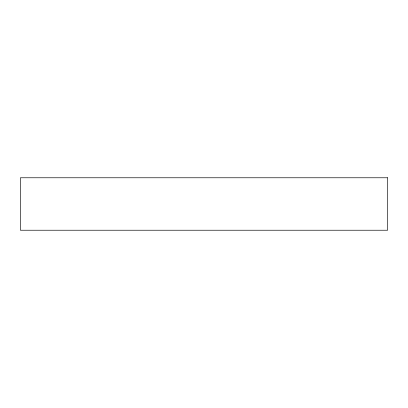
<?xml version="1.0" encoding="UTF-8"?>
<svg xmlns="http://www.w3.org/2000/svg" width="408" height="408" viewBox="0 0 408 408"><rect width="100%" height="100%" fill="white"/><g stroke="black" fill="none" stroke-linecap="round" stroke-linejoin="round"><path stroke-width="0.61" d="M387.6 177.771L20.4 177.771L20.4 230.229L387.6 230.229L387.6 177.771"/></g></svg>
